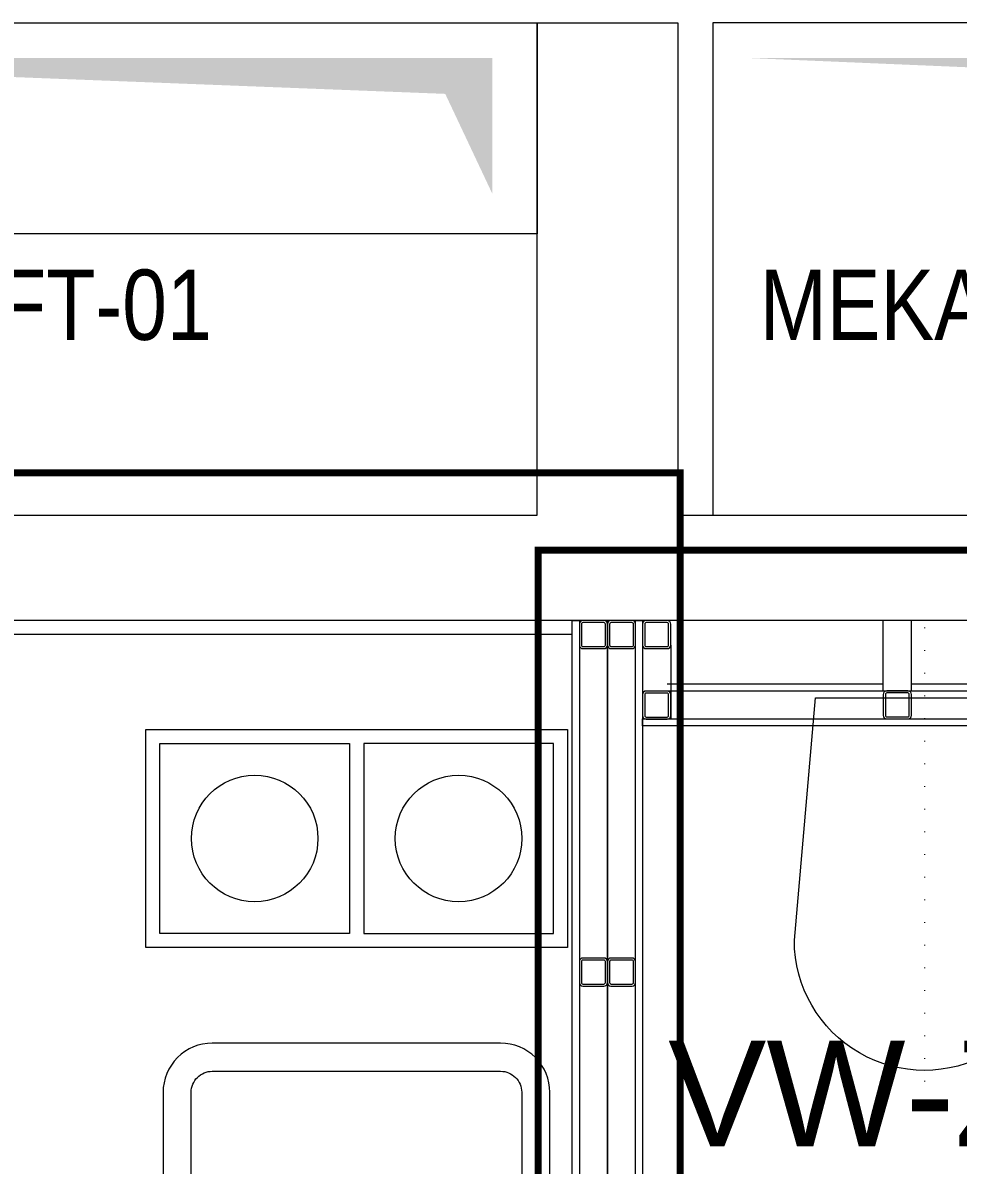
# Model space of a CAD drawing. Extents: x -2012 to 34975, y -1043 to 8321.
# Drawn here: x 2957.7 to 3090.7, y 3380 to 3542.5 of the extents above; entities that cross this region are included whole.
import ezdxf
from ezdxf.enums import TextEntityAlignment as Align

# ---------------------------------------------------------------- set-up
doc = ezdxf.new("R2010")
doc.units = 0
doc.header["$LTSCALE"] = 25
doc.header["$PDMODE"] = 1
doc.linetypes.add('DOT2', pattern=[0.125, 0, -0.125])
doc.linetypes.add('HIDDEN2', pattern=[4.7625, 3.175, -1.5875])
doc.layers.get('0').update_dxf_attribs({"color": 9, "lineweight": 9})
for name, color, linetype, lineweight in [('00', 9, 'Continuous', 9), ('05V', 9, 'Continuous', 9), ('06D', 9, 'Continuous', 9), ('09D', 9, 'Continuous', 9), ('10', 9, 'Continuous', 9), ('11', 9, 'Continuous', 9), ('14', 9, 'Continuous', 9), ('21', 9, 'Continuous', 9), ('21_MAHAL', 9, 'Continuous', 9), ('33', 9, 'BATTING', 9)]:
    doc.layers.add(name, color=color, linetype=linetype, lineweight=lineweight)
doc.styles.add('Arial', font='arial.ttf', dxfattribs={"height": 2.5})
doc.styles.add('MuuM_TEXT-STANDART', font='ARIALN.TTF')
doc.linetypes.add('BATTING', pattern='A,0.0001,-0.1,[134,ltypeshp.shx,S=0.1,R=0,X=-0.1,Y=0],-0.2,[134,ltypeshp.shx,S=0.1,R=180,X=0.1,Y=0],-0.1', length=0.4001)

# ---------------------------------------------------------------- blocks, each defined once
blk = doc.blocks.new('p-klozet')
at = {"linetype": 'DOT2'}
blk.add_lwpolyline([(0, 10), (0, -60)], dxfattribs=at)
blk.add_lwpolyline([(-15.5, 0), (15.5, 0), (18.5, -34.47, -1.001588), (-18.5, -34.47)], format="xyb", close=True)
blk = doc.blocks.new('Prf-40x40')
for points in [[(1.5, -2), (-1.5, -2, -0.414214), (-2, -1.5), (-2, 1.5, -0.414214), (-1.5, 2), (1.5, 2, -0.414214), (2, 1.5), (2, -1.5, -0.414214)], [(1.5, -1.7), (-1.5, -1.7, -0.414214), (-1.7, -1.5), (-1.7, 1.5, -0.414214), (-1.5, 1.7), (1.5, 1.7, -0.414214), (1.7, 1.5), (1.7, -1.5, -0.414214)]]:
    blk.add_lwpolyline(points, format="xyb", close=True)
blk.add_point((0, 0))
blk = doc.blocks.new('m-mu-ocak01-p')
for points in [[(-16.5, 5), (-16.5, 65), (14.5, 65), (14.5, 5)], [(12.5, 36), (12.5, 63), (-14.5, 63), (-14.5, 36)], [(12.5, 34), (12.5, 7), (-14.5, 7), (-14.5, 34)]]:
    blk.add_lwpolyline(points, close=True)
for centre in [(-1, 49.5), (-1, 20.5)]:
    blk.add_circle(centre, 9)
blk.add_point((-1, 0))
blk = doc.blocks.new('m-mu-evye01-p')
for points in [[(-45, 9.5), (-45, 50.5, -0.414214), (-38, 57.5), (38, 57.5, -0.414214), (45, 50.5), (45, 9.5, -0.414214), (38, 2.5), (-38, 2.5, -0.414214)], [(-4, 9.5), (-4, 50.5, 0.414214), (-7, 53.5), (-38, 53.5, 0.414214), (-41, 50.5), (-41, 9.5, 0.414214), (-38, 6.5), (-7, 6.5, 0.414214)]]:
    blk.add_lwpolyline(points, format="xyb", close=True)
for points in [[(40, 50), (1, 50)], [(40, 45), (1, 45)], [(40, 40), (1, 40)], [(40, 35), (1, 35)], [(40, 30), (1, 30)], [(40, 25), (1, 25)], [(40, 20), (1, 20)], [(40, 15), (1, 15)], [(40, 10), (1, 10)]]:
    blk.add_lwpolyline(points)
for radius in [2.5, 2]:
    blk.add_circle((-22.5, 19.5), radius)
blk.add_point((0, 0))
blk = doc.blocks.new('p-tez-vw')
at = {"layer": '05V', "linetype": 'Continuous', "xscale": -1, "rotation": 270}
blk.add_blockref('m-mu-evye01-p', (-1.94, -120.08), dxfattribs=at)
at = {"layer": '05V', "linetype": 'Continuous', "rotation": 90}
blk.add_blockref('m-mu-ocak01-p', (63.03, -193.18), dxfattribs=at)
blk = doc.blocks.new('0_roomno2')
at = {"style": 'Arial'}
blk.add_attdef('ODANO', (0, 1.17), '', height=2, dxfattribs=at)
blk.add_attdef('MEKANADI', text='', height=2, dxfattribs=at).set_placement((0.35, -3), align=Align.BOTTOM_LEFT)
at = {"style": 'MuuM_TEXT-STANDART', "width": 0.6}
for tag, p in [('YER01', (10, -4.5)), ('TAVAN01', (13.75, -4.5)), ('DUVAR01', (17.5, -4.5)), ('YER02', (10, -6.75)), ('TAVAN02', (13.75, -6.75)), ('DUVAR02', (17.5, -6.75)), ('YER03', (10, -9)), ('TAVAN03', (13.75, -9)), ('DUVAR03', (17.5, -9))]:
    blk.add_attdef(tag, text='', height=1.5, dxfattribs=at).set_placement(p, align=Align.MIDDLE_CENTER)
for tag, p in [('M2', (0.35, -4.875)), ('TEMIZTAVANYUKSEKLIGI', (1.8, -8.608))]:
    blk.add_attdef(tag, text='', height=1.5, dxfattribs=at).set_placement(p, align=Align.MIDDLE_LEFT)

msp = doc.modelspace()

# ---------------------------------------------------------------- linework, layer by layer
at = {"layer": '00'}
for points in [[(2800.84, 3405), (2800.84, 3542.5), (2820.84, 3542.5), (2820.84, 3472.5), (3030.84, 3472.5), (3030.84, 3542.5), (3050.84, 3542.5), (3050.84, 3472.5), (3435.84, 3472.5), (3435.84, 3542.5), (3400.84, 3542.5), (3400.84, 3557.5), (3402.84, 3557.5), (3402.84, 3557.5), (3402.84, 3557.5), (3402.84, 3557.5), (3475.84, 3557.5), (3475.84, 3542.5)], [(3475.84, 3542.5), (3450.84, 3542.5), (3450.84, 3457.5), (2820.84, 3457.5), (2820.84, 3405)]]:
    msp.add_lwpolyline(points, dxfattribs=at)
at = {"layer": '06D'}
for points in [[(2880.84, 3542.5), (3030.84, 3542.5), (3030.84, 3512.5), (2880.84, 3512.5), (2880.84, 3542.5)], [(3080.06, 3447.48), (3080.06, 3457.5)], [(3084.06, 3447.48), (3084.06, 3457.5)], [(3040.84, 3455.5), (3040.84, 3228)], [(3049.84, 3453.99), (3049.84, 3443.5)], [(3049.34, 3448.48), (3080.06, 3448.48)], [(3049.34, 3447.48), (3217.34, 3447.5)], [(3084.06, 3448.48), (3130.75, 3448.49)]]:
    msp.add_lwpolyline(points, dxfattribs=at)
msp.add_lwpolyline([(3055.84, 3472.5), (3435.84, 3472.5), (3435.84, 3542.5), (3055.84, 3542.5)], close=True, dxfattribs=at)
at = {"layer": '09D'}
for points in [[(3024.48, 3518.16), (3024.48, 3537.5), (3017.77, 3532.4), (2886.64, 3537.5)], [(3430.84, 3479.05), (3430.84, 3537.5), (3415.84, 3522.5), (3060.84, 3537.5)]]:
    msp.add_solid(points, dxfattribs=at)
at = {"layer": '11'}
for points in [[(3036.84, 3227.5), (3035.84, 3227.5), (3035.84, 3457.5), (3036.84, 3457.5)], [(3045.84, 3227.5), (3044.84, 3227.5), (3044.84, 3457.5), (3045.84, 3457.5)], [(3045.84, 3442.5), (3045.84, 3443.5), (3220.84, 3443.5), (3220.84, 3442.5)]]:
    msp.add_lwpolyline(points, close=True, dxfattribs=at)
at = {"layer": '14'}
msp.add_lwpolyline([(3035.84, 3455.5), (2822.84, 3455.5), (2822.84, 3403)], dxfattribs=at)
at = {"layer": '21', "linetype": 'HIDDEN2', "ltscale": 0.1, "const_width": 1}
for points in [[(2777.23, 3478.52), (3051.17, 3478.52), (3051.17, 3104.49), (2777.23, 3104.49)], [(3030.98, 3255.65), (3231.84, 3255.65), (3231.84, 3467.5), (3030.98, 3467.5)]]:
    msp.add_lwpolyline(points, close=True, dxfattribs=at)
at = {"layer": '33', "ltscale": 0.3}
msp.add_lwpolyline([(3040.84, 3227.5), (3040.84, 3457.4)], dxfattribs=at)

# ---------------------------------------------------------------- block references
at = {"layer": '05V'}
msp.add_blockref('p-klozet', (3085.92, 3446.52), dxfattribs=at)
at = {"layer": '05V', "rotation": 180}
msp.add_blockref('p-tez-vw', (3033.2, 3232.32), dxfattribs=at)
at = {"layer": '10', "xscale": -1, "rotation": 270}
for p in [(3038.84, 3455.5), (3042.84, 3455.5), (3047.84, 3455.5), (3047.84, 3445.47), (3082.06, 3445.5), (3038.84, 3407.5), (3042.84, 3407.5)]:
    msp.add_blockref('Prf-40x40', p, dxfattribs=at)
at = {"layer": '21_MAHAL'}
ref = msp.add_blockref('0_roomno2', (3049.47, 3373.96), dxfattribs=dict(at, xscale=7.5, yscale=7.5, zscale=7.5))
ref.add_attrib('ODANO', 'VW-ZK-14', (3049.47, 3382.74), dxfattribs={"layer": '0', "height": 15, "style": 'Arial'})

# ---------------------------------------------------------------- texts
at = {"layer": '21', "style": 'MuuM_TEXT-STANDART'}
for s, p in [('ELEKTRİK ŞAFT-01', (2880.18, 3497.41)), ('MEKANİK ŞAFT-01', (3062.49, 3497.41))]:
    msp.add_text(s, height=10, dxfattribs=at).set_placement(p)

doc.saveas('drawing.dxf')
